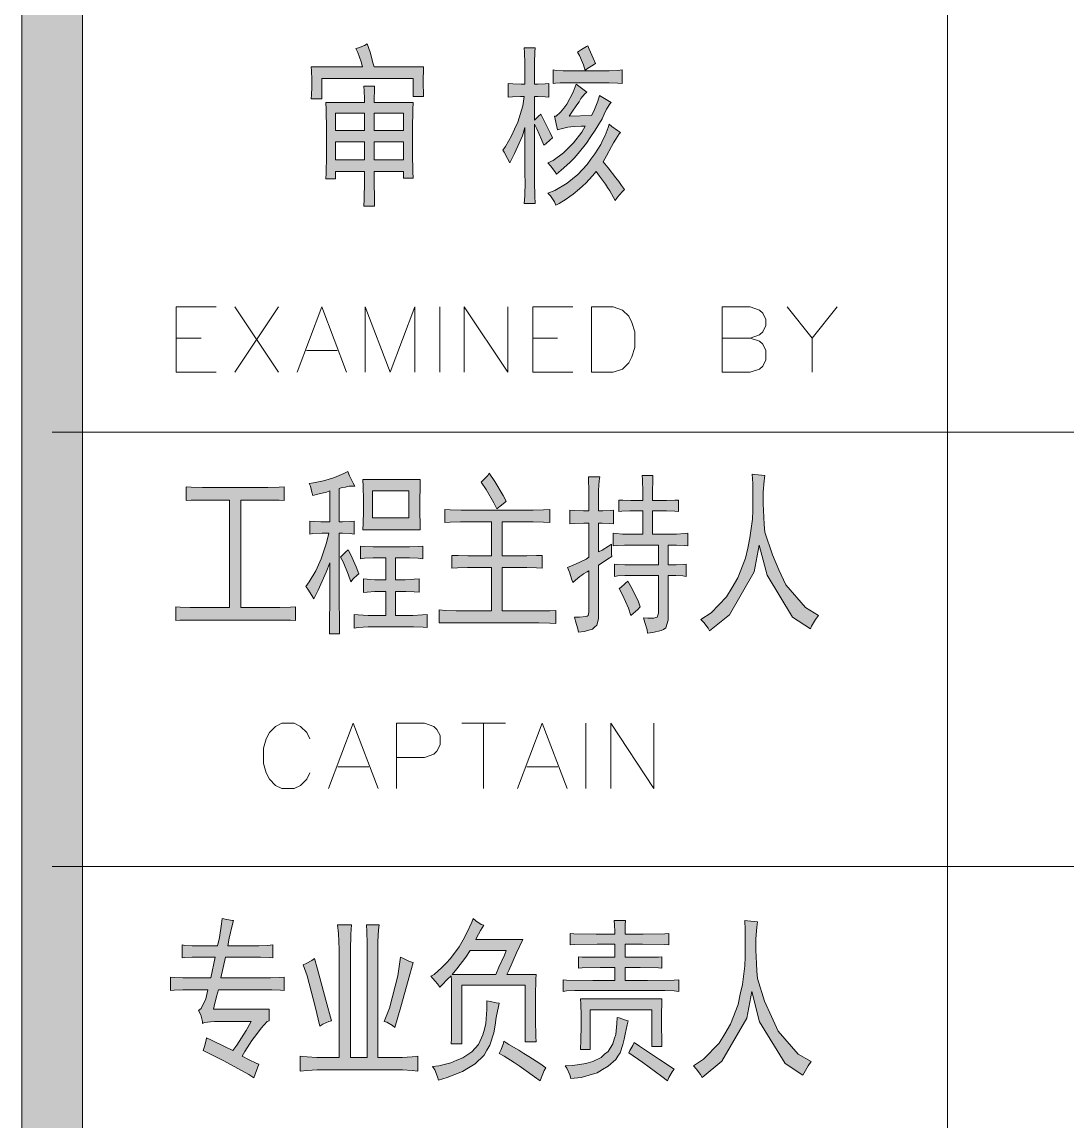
# Model space of a CAD drawing. Header units: millimetres. Extents: x 0 to 586, y 0 to 414.
# Drawn here: x 541.05 to 552.91, y 100.65 to 113.12 of the extents above; entities that cross this region are included whole.
import ezdxf

# ---------------------------------------------------------------- set-up
doc = ezdxf.new("R2010")
doc.units = ezdxf.units.MM

msp = doc.modelspace()

# ---------------------------------------------------------------- hatches: boundary and pattern name
h = msp.add_hatch(color=0)
h.dxf.hatch_style = 2
h.paths.add_polyline_path([(541.736139, 9.860139), (541.048222, 9.860139), (541.048222, 404.223361), (541.736139, 404.223361)])
h = msp.add_hatch(color=0)
h.dxf.hatch_style = 2
h.paths.add_polyline_path([(544.967583, 112.867722), (544.999333, 112.772472), (545.034611, 112.641944), (545.045194, 112.606667), (545.606111, 112.606667), (545.606111, 112.560806), (545.602583, 112.476139), (545.602583, 112.437333), (545.602583, 112.398528), (545.606111, 112.317389), (545.606111, 112.271528), (545.489694, 112.271528), (545.489694, 112.476139), (544.452528, 112.476139), (544.452528, 112.243306), (544.329056, 112.243306), (544.332583, 112.289167), (544.336111, 112.377361), (544.336111, 112.419694), (544.336111, 112.465556), (544.332583, 112.560806), (544.329056, 112.606667), (544.911139, 112.606667), (544.897028, 112.663111), (544.858222, 112.768944), (544.837056, 112.814806), (544.868806, 112.821861), (544.935833, 112.850083)])
h = msp.add_hatch(color=0)
h.dxf.hatch_style = 2
h.paths.add_polyline_path([(546.756167, 112.581972), (546.756167, 112.649), (546.752639, 112.768944), (546.749111, 112.821861), (546.872583, 112.821861), (546.869056, 112.776), (546.865528, 112.656056), (546.865528, 112.581972), (546.865528, 112.412639), (546.904333, 112.412639), (546.985472, 112.416167), (547.027806, 112.419694), (547.027806, 112.264472), (546.985472, 112.268), (546.904333, 112.271528), (546.865528, 112.271528), (546.865528, 112.003417), (546.907861, 112.04575), (546.936083, 112.070444), (546.974889, 111.996361), (547.041917, 111.858778), (547.070139, 111.802333), (547.041917, 111.777639), (546.992528, 111.735306), (546.971361, 111.717667), (546.943139, 111.784694), (546.890222, 111.904639), (546.865528, 111.957556), (546.865528, 111.382528), (546.865528, 111.301389), (546.869056, 111.139111), (546.872583, 111.057972), (546.749111, 111.057972), (546.756167, 111.142639), (546.759694, 111.304917), (546.756167, 111.382528), (546.756167, 111.91875), (546.727944, 111.8235), (546.63975, 111.622417), (546.583306, 111.516583), (546.558611, 111.565972), (546.519806, 111.640056), (546.505694, 111.661222), (546.537444, 111.703556), (546.604472, 111.8235), (546.63975, 111.901111), (546.675028, 111.978722), (546.731472, 112.165694), (546.749111, 112.271528), (546.706778, 112.271528), (546.615056, 112.268), (546.565667, 112.264472), (546.565667, 112.419694), (546.618583, 112.416167), (546.713833, 112.412639), (546.756167, 112.412639)])
h = msp.add_hatch(color=0)
h.dxf.hatch_style = 2
h.paths.add_polyline_path([(547.468778, 112.846556), (547.486417, 112.80775), (547.532278, 112.705444), (547.556972, 112.645472), (547.514639, 112.620778), (547.454667, 112.581972), (547.440556, 112.567861), (547.419389, 112.631361), (547.377056, 112.737194), (547.352361, 112.776), (547.398222, 112.804222), (547.454667, 112.8395)])
h = msp.add_hatch(color=0)
h.dxf.hatch_style = 2
h.paths.add_polyline_path([(547.1795, 112.42675), (547.154806, 112.42675), (547.101889, 112.423222), (547.077194, 112.419694), (547.077194, 112.574917), (547.112472, 112.567861), (547.190083, 112.560806), (547.232417, 112.560806), (547.666333, 112.560806), (547.712194, 112.560806), (547.810972, 112.567861), (547.860361, 112.574917), (547.860361, 112.419694), (547.810972, 112.423222), (547.712194, 112.42675), (547.666333, 112.42675)])
h = msp.add_hatch(color=0)
h.paths.add_polyline_path([(544.935833, 112.2045), (544.935833, 112.243306), (544.932306, 112.335028), (544.928778, 112.387944), (545.048722, 112.387944), (545.048722, 112.338556), (545.045194, 112.246833), (545.045194, 112.2045), (545.486167, 112.2045), (545.482639, 112.123361), (545.479111, 111.901111), (545.479111, 111.763528), (545.479111, 111.625944), (545.482639, 111.417806), (545.486167, 111.343722), (545.376806, 111.343722), (545.376806, 111.421333), (545.045194, 111.421333), (545.045194, 111.304917), (545.048722, 111.107361), (545.048722, 111.026222), (544.928778, 111.026222), (544.932306, 111.107361), (544.935833, 111.304917), (544.935833, 111.421333), (544.60775, 111.421333), (544.60775, 111.336667), (544.498389, 111.336667), (544.501917, 111.396639), (544.505444, 111.60125), (544.505444, 111.745889), (544.505444, 111.894056), (544.501917, 112.123361), (544.498389, 112.2045)])
h.paths.add_polyline_path([(545.376806, 111.551861), (545.376806, 111.756472), (545.045194, 111.756472), (545.045194, 111.551861)])
h.paths.add_polyline_path([(544.935833, 111.551861), (544.935833, 111.756472), (544.60775, 111.756472), (544.60775, 111.551861)])
h.paths.add_polyline_path([(545.376806, 111.887), (545.376806, 112.081028), (545.045194, 112.081028), (545.045194, 111.887)])
h.paths.add_polyline_path([(544.935833, 111.887), (544.935833, 112.081028), (544.60775, 112.081028), (544.60775, 111.887)])
h = msp.add_hatch(color=0)
h.dxf.hatch_style = 2
h.paths.add_polyline_path([(547.091306, 112.049278), (547.108944, 112.049278), (547.161861, 112.091611), (547.197139, 112.137472), (547.232417, 112.183333), (547.302972, 112.320917), (547.33825, 112.412639), (547.458194, 112.320917), (547.437028, 112.29975), (547.391167, 112.246833), (547.37, 112.211556), (547.345306, 112.176278), (547.288861, 112.095139), (547.257111, 112.049278), (547.511111, 112.056333), (547.539333, 112.105722), (547.585194, 112.218611), (547.602833, 112.282111), (547.736889, 112.2045), (547.722778, 112.190389), (547.680444, 112.126889), (547.65575, 112.070444), (547.631056, 112.017528), (547.553444, 111.890528), (547.504056, 111.816444), (547.454667, 111.742361), (547.359417, 111.622417), (547.313556, 111.573028), (547.267694, 111.523639), (547.168917, 111.435444), (547.116, 111.389583), (547.094833, 111.421333), (547.045444, 111.484833), (547.017222, 111.516583), (547.077194, 111.544806), (547.193611, 111.633), (547.250056, 111.689444), (547.3065, 111.745889), (547.40175, 111.865833), (547.440556, 111.932861), (547.394694, 111.932861), (547.313556, 111.929333), (547.278278, 111.925806), (547.243, 111.922278), (547.168917, 111.904639), (547.126583, 111.894056)])
h = msp.add_hatch(color=0)
h.dxf.hatch_style = 2
h.paths.add_polyline_path([(547.842722, 111.862306), (547.825083, 111.848194), (547.786278, 111.788222), (547.761583, 111.745889), (547.740417, 111.703556), (547.680444, 111.597722), (547.645167, 111.530694), (547.701611, 111.460139), (547.789806, 111.34725), (547.821556, 111.304917), (547.853306, 111.262583), (547.885056, 111.216722), (547.860361, 111.1885), (547.807444, 111.128528), (547.779222, 111.089722), (547.761583, 111.125), (547.71925, 111.199083), (547.694556, 111.237889), (547.669861, 111.276694), (547.602833, 111.368417), (547.564028, 111.421333), (547.521694, 111.371944), (547.447611, 111.287278), (547.412333, 111.255528), (547.377056, 111.223778), (547.302972, 111.163806), (547.264167, 111.135583), (547.225361, 111.107361), (547.144222, 111.057972), (547.105417, 111.036806), (547.091306, 111.075611), (547.045444, 111.142639), (547.017222, 111.174389), (547.094833, 111.206139), (547.235944, 111.287278), (547.295917, 111.336667), (547.355889, 111.386056), (547.461722, 111.498944), (547.504056, 111.558917), (547.549917, 111.618889), (547.616944, 111.72825), (547.641639, 111.777639), (547.666333, 111.827028), (547.701611, 111.91875), (547.712194, 111.957556), (547.743944, 111.929333), (547.807444, 111.883472)])
h = msp.add_hatch(color=0)
h.dxf.hatch_style = 2
h.paths.add_polyline_path([(544.307889, 107.879444), (544.357278, 107.8865), (544.470167, 107.911194), (544.533667, 107.928833), (544.593639, 107.946472), (544.699472, 107.992333), (544.745333, 108.017028), (544.7665, 107.967639), (544.805306, 107.882972), (544.826472, 107.847694), (544.805306, 107.851222), (544.762972, 107.851222), (544.741806, 107.844167), (544.720639, 107.837111), (544.67125, 107.830056), (544.646556, 107.823), (544.646556, 107.445528), (544.685361, 107.445528), (544.773556, 107.449056), (544.819417, 107.452583), (544.819417, 107.304417), (544.773556, 107.311472), (544.685361, 107.315), (544.646556, 107.315), (544.646556, 106.634139), (544.646556, 106.549472), (544.650083, 106.320167), (544.650083, 106.175528), (544.537194, 106.175528), (544.537194, 106.320167), (544.540722, 106.542417), (544.540722, 106.623556), (544.540722, 106.979861), (544.501917, 106.874028), (544.410194, 106.669417), (544.360806, 106.570639), (544.339639, 106.609444), (544.293778, 106.68), (544.269083, 106.71175), (544.307889, 106.764667), (544.381972, 106.888139), (544.413722, 106.958694), (544.445472, 107.025722), (544.505444, 107.205639), (544.530139, 107.315), (544.456056, 107.315), (544.350222, 107.311472), (544.314944, 107.304417), (544.314944, 107.452583), (544.364333, 107.449056), (544.438417, 107.445528), (544.459583, 107.445528), (544.540722, 107.445528), (544.540722, 107.794778), (544.505444, 107.780667), (544.406667, 107.7595), (544.350222, 107.745389), (544.339639, 107.780667), (544.322, 107.847694)])
h = msp.add_hatch(color=0)
h.paths.add_polyline_path([(545.567306, 107.925306), (545.567306, 107.840639), (545.563778, 107.685417), (545.563778, 107.614861), (545.563778, 107.551361), (545.567306, 107.417306), (545.567306, 107.353806), (544.918194, 107.353806), (544.921722, 107.424361), (544.92525, 107.565472), (544.92525, 107.6325), (544.92525, 107.696), (544.921722, 107.844167), (544.918194, 107.925306)])
h.paths.add_polyline_path([(545.440306, 107.491389), (545.440306, 107.794778), (545.027556, 107.794778), (545.027556, 107.491389)])
h = msp.add_hatch(color=0)
h.dxf.hatch_style = 2
h.paths.add_polyline_path([(546.438667, 107.593694), (546.403389, 107.660722), (546.315194, 107.812417), (546.25875, 107.893556), (546.286972, 107.921778), (546.336361, 107.971167), (546.350472, 107.995861), (546.413972, 107.900611), (546.509222, 107.741861), (546.5445, 107.678361), (546.526861, 107.66425), (546.473944, 107.621917)])
h = msp.add_hatch(color=0)
h.dxf.hatch_style = 2
h.paths.add_polyline_path([(547.482889, 107.763028), (547.482889, 107.815944), (547.479361, 107.914722), (547.479361, 107.957056), (547.606361, 107.957056), (547.599306, 107.911194), (547.59225, 107.805361), (547.59225, 107.745389), (547.59225, 107.569), (547.641639, 107.569), (547.726306, 107.572528), (547.761583, 107.576056), (547.761583, 107.420833), (547.71925, 107.424361), (547.634583, 107.431417), (547.59225, 107.431417), (547.59225, 107.103333), (547.631056, 107.1245), (547.705139, 107.166833), (547.740417, 107.191528), (547.740417, 107.145667), (547.740417, 107.078639), (547.743944, 107.050417), (547.694556, 107.022194), (547.620472, 106.972806), (547.59225, 106.951639), (547.59225, 106.401306), (547.59225, 106.344861), (547.571083, 106.270778), (547.546389, 106.249611), (547.521694, 106.228444), (547.429972, 106.200222), (547.362944, 106.193167), (547.355889, 106.231972), (547.331194, 106.316639), (547.317083, 106.3625), (547.377056, 106.3625), (547.447611, 106.369556), (547.461722, 106.373083), (547.472306, 106.380139), (547.482889, 106.418944), (547.482889, 106.454222), (547.482889, 106.888139), (547.461722, 106.877556), (547.422917, 106.852861), (547.40175, 106.83875), (547.380583, 106.824639), (547.331194, 106.782306), (547.299444, 106.757611), (547.288861, 106.785833), (547.260639, 106.874028), (547.239472, 106.926944), (547.331194, 106.96575), (547.451139, 107.022194), (547.482889, 107.043361), (547.482889, 107.431417), (547.426444, 107.431417), (547.317083, 107.424361), (547.267694, 107.420833), (547.267694, 107.576056), (547.313556, 107.572528), (547.419389, 107.569), (547.482889, 107.569)])
h = msp.add_hatch(color=0)
h.dxf.hatch_style = 2
h.paths.add_polyline_path([(548.093194, 107.304417), (548.093194, 107.569), (548.005, 107.569), (547.948556, 107.569), (547.856833, 107.565472), (547.821556, 107.561944), (547.821556, 107.692472), (547.867417, 107.688944), (547.959139, 107.685417), (548.005, 107.685417), (548.093194, 107.685417), (548.093194, 107.780667), (548.089667, 107.925306), (548.086139, 107.971167), (548.209611, 107.971167), (548.206083, 107.925306), (548.202556, 107.780667), (548.202556, 107.685417), (548.318972, 107.685417), (548.364833, 107.685417), (548.456556, 107.688944), (548.498889, 107.692472), (548.498889, 107.561944), (548.456556, 107.565472), (548.364833, 107.569), (548.318972, 107.569), (548.202556, 107.569), (548.202556, 107.304417), (548.41775, 107.304417), (548.477722, 107.304417), (548.569444, 107.311472), (548.604722, 107.315), (548.604722, 107.173889), (548.562389, 107.177417), (548.477722, 107.180944), (548.428333, 107.180944), (548.382472, 107.180944), (548.382472, 106.958694), (548.424806, 106.958694), (548.474194, 106.958694), (548.555333, 106.962222), (548.587083, 106.96575), (548.587083, 106.824639), (548.548278, 106.831694), (548.467139, 106.835222), (548.424806, 106.835222), (548.382472, 106.835222), (548.382472, 106.39425), (548.382472, 106.327222), (548.35425, 106.242556), (548.329556, 106.224917), (548.301333, 106.210806), (548.209611, 106.189639), (548.146111, 106.182583), (548.142583, 106.217861), (548.117889, 106.302528), (548.10025, 106.355444), (548.149639, 106.351917), (548.220194, 106.351917), (548.237833, 106.358972), (548.255472, 106.3625), (548.273111, 106.408361), (548.273111, 106.447167), (548.273111, 106.835222), (547.930917, 106.835222), (547.888583, 106.835222), (547.810972, 106.831694), (547.772167, 106.824639), (547.772167, 106.96575), (547.807444, 106.962222), (547.888583, 106.958694), (547.930917, 106.958694), (548.273111, 106.958694), (548.273111, 107.180944), (547.913278, 107.180944), (547.885056, 107.180944), (547.807444, 107.177417), (547.758056, 107.173889), (547.758056, 107.315), (547.793333, 107.311472), (547.863889, 107.304417), (547.895639, 107.304417)])
h = msp.add_hatch(color=0)
h.dxf.hatch_style = 2
h.paths.add_polyline_path([(548.752889, 106.337806), (548.869306, 106.411889), (549.045694, 106.595333), (549.109194, 106.701167), (549.172694, 106.810528), (549.260889, 107.032778), (549.285583, 107.145667), (549.310278, 107.262083), (549.3385, 107.47375), (549.342028, 107.572528), (549.342028, 107.671306), (549.342028, 107.879444), (549.334972, 107.985278), (549.366722, 107.98175), (549.440806, 107.974694), (549.479611, 107.971167), (549.472556, 107.911194), (549.461972, 107.780667), (549.461972, 107.717167), (549.461972, 107.650139), (549.469028, 107.498444), (549.472556, 107.413778), (549.479611, 107.329111), (549.564278, 107.071583), (549.638361, 106.898722), (549.715972, 106.729389), (549.94175, 106.471861), (550.089917, 106.383667), (550.054639, 106.337806), (550.008778, 106.260194), (549.998194, 106.231972), (549.793583, 106.3625), (549.504306, 106.83875), (549.416111, 107.180944), (549.359667, 106.877556), (549.077444, 106.390722), (548.851667, 106.207278), (548.837556, 106.239028), (548.788167, 106.302528)])
h = msp.add_hatch(color=0)
h.dxf.hatch_style = 2
h.paths.add_polyline_path([(543.768139, 107.833583), (543.838694, 107.833583), (543.965694, 107.837111), (544.025667, 107.840639), (544.025667, 107.685417), (543.965694, 107.688944), (543.838694, 107.692472), (543.768139, 107.692472), (543.531778, 107.692472), (543.531778, 106.471861), (543.90925, 106.471861), (543.976278, 106.471861), (544.096222, 106.475389), (544.152667, 106.478917), (544.152667, 106.323694), (544.096222, 106.327222), (543.979806, 106.33075), (543.916306, 106.33075), (543.016722, 106.33075), (542.949694, 106.33075), (542.840333, 106.327222), (542.794472, 106.323694), (542.794472, 106.478917), (542.843861, 106.475389), (542.95675, 106.471861), (543.02025, 106.471861), (543.404778, 106.471861), (543.404778, 107.692472), (543.171944, 107.692472), (543.097861, 107.692472), (542.967333, 107.688944), (542.910889, 107.685417), (542.910889, 107.840639), (542.967333, 107.837111), (543.097861, 107.833583), (543.171944, 107.833583)])
h = msp.add_hatch(color=0)
h.dxf.hatch_style = 2
h.paths.add_polyline_path([(546.805556, 107.576056), (546.851417, 107.576056), (546.967833, 107.579583), (547.038389, 107.583111), (547.038389, 107.438472), (546.967833, 107.442), (546.851417, 107.445528), (546.805556, 107.445528), (546.498639, 107.445528), (546.498639, 107.057472), (546.727944, 107.057472), (546.777333, 107.057472), (546.886694, 107.061), (546.950194, 107.064528), (546.950194, 106.919889), (546.886694, 106.923417), (546.777333, 106.926944), (546.727944, 106.926944), (546.498639, 106.926944), (546.498639, 106.433056), (546.862, 106.433056), (546.914917, 106.433056), (547.038389, 106.436583), (547.105417, 106.440111), (547.105417, 106.291944), (547.038389, 106.295472), (546.914917, 106.299), (546.862, 106.299), (545.7825, 106.299), (545.7825, 106.447167), (545.853056, 106.440111), (545.976528, 106.433056), (546.032972, 106.433056), (546.375167, 106.433056), (546.375167, 106.926944), (546.149389, 106.926944), (546.103528, 106.926944), (545.990639, 106.923417), (545.927139, 106.919889), (545.927139, 107.064528), (545.997694, 107.061), (546.107056, 107.057472), (546.149389, 107.057472), (546.375167, 107.057472), (546.375167, 107.445528), (546.085889, 107.445528), (546.025917, 107.445528), (545.905972, 107.442), (545.846, 107.438472), (545.846, 107.583111), (545.9095, 107.579583), (546.032972, 107.576056), (546.089417, 107.576056)])
h = msp.add_hatch(color=0)
h.dxf.hatch_style = 2
h.paths.add_polyline_path([(544.748861, 107.128028), (544.780611, 107.071583), (544.840583, 106.934), (544.872333, 106.856389), (544.854694, 106.842278), (544.808833, 106.796417), (544.780611, 106.764667), (544.748861, 106.849333), (544.692417, 106.990444), (544.664194, 107.043361), (544.681833, 107.061), (544.724167, 107.103333)])
h = msp.add_hatch(color=0)
h.dxf.hatch_style = 2
h.paths.add_polyline_path([(545.4015, 107.159778), (545.447361, 107.159778), (545.546139, 107.163306), (545.599056, 107.166833), (545.599056, 107.025722), (545.546139, 107.032778), (545.447361, 107.036306), (545.4015, 107.036306), (545.288611, 107.036306), (545.288611, 106.785833), (545.355639, 106.785833), (545.397972, 106.785833), (545.500278, 106.792889), (545.556722, 106.796417), (545.556722, 106.64825), (545.500278, 106.651778), (545.405028, 106.655306), (545.36975, 106.655306), (545.288611, 106.655306), (545.288611, 106.383667), (545.429722, 106.383667), (545.482639, 106.383667), (545.592, 106.390722), (545.648444, 106.39425), (545.648444, 106.246083), (545.602583, 106.249611), (545.493222, 106.253139), (545.429722, 106.253139), (545.041667, 106.253139), (544.978167, 106.253139), (544.865278, 106.246083), (544.819417, 106.239028), (544.819417, 106.39425), (544.865278, 106.390722), (544.978167, 106.383667), (545.041667, 106.383667), (545.17925, 106.383667), (545.17925, 106.655306), (545.098111, 106.655306), (545.05225, 106.655306), (544.964056, 106.64825), (544.92525, 106.641194), (544.92525, 106.796417), (544.964056, 106.792889), (545.05225, 106.785833), (545.098111, 106.785833), (545.17925, 106.785833), (545.17925, 107.036306), (545.087528, 107.036306), (545.034611, 107.036306), (544.935833, 107.032778), (544.889972, 107.025722), (544.889972, 107.166833), (544.935833, 107.163306), (545.034611, 107.159778), (545.087528, 107.159778)])
h = msp.add_hatch(color=0)
h.dxf.hatch_style = 2
h.paths.add_polyline_path([(547.923861, 106.771722), (547.97325, 106.683528), (548.043806, 106.535361), (548.064972, 106.478917), (548.03675, 106.450694), (547.983833, 106.404833), (547.959139, 106.383667), (547.930917, 106.464806), (547.863889, 106.6165), (547.825083, 106.687056), (547.84625, 106.701167), (547.895639, 106.7435)])
h = msp.add_hatch(color=0)
h.dxf.hatch_style = 2
h.paths.add_polyline_path([(543.679944, 101.134333), (543.6235, 101.173139), (543.33775, 101.328361), (543.104917, 101.444778), (543.119028, 101.490639), (543.140194, 101.564722), (543.143722, 101.589417), (543.200167, 101.564722), (543.348333, 101.490639), (543.440056, 101.444778), (543.485917, 101.508278), (543.59175, 101.674083), (543.648194, 101.776389), (543.231917, 101.776389), (543.186056, 101.772861), (543.119028, 101.762278), (543.097861, 101.751694), (543.097861, 101.776389), (543.076694, 101.850472), (543.052, 101.899861), (543.080222, 101.921028), (543.133139, 102.033917), (543.157833, 102.132694), (542.932056, 102.132694), (542.875611, 102.132694), (542.776833, 102.129167), (542.7345, 102.125639), (542.7345, 102.277333), (542.776833, 102.273806), (542.875611, 102.270278), (542.932056, 102.270278), (543.193111, 102.270278), (543.2425, 102.503111), (543.023778, 102.503111), (542.977917, 102.503111), (542.896778, 102.499583), (542.865028, 102.496056), (542.865028, 102.644222), (542.896778, 102.637167), (542.977917, 102.633639), (543.023778, 102.633639), (543.267194, 102.633639), (543.288361, 102.728889), (543.313056, 102.884111), (543.320111, 102.944083), (543.373028, 102.9335), (543.436528, 102.922917), (543.447111, 102.922917), (543.433, 102.862944), (543.40125, 102.721833), (543.383611, 102.633639), (543.697583, 102.633639), (543.736389, 102.633639), (543.835167, 102.637167), (543.895139, 102.644222), (543.895139, 102.496056), (543.852806, 102.499583), (543.754028, 102.503111), (543.697583, 102.503111), (543.358917, 102.503111), (543.306, 102.270278), (543.824583, 102.270278), (543.866917, 102.270278), (543.969222, 102.273806), (544.025667, 102.277333), (544.025667, 102.125639), (543.983333, 102.129167), (543.884556, 102.132694), (543.828111, 102.132694), (543.277778, 102.132694), (543.256611, 102.058611), (543.228389, 101.94925), (543.221333, 101.913972), (543.852806, 101.913972), (543.852806, 101.783444), (543.831639, 101.776389), (543.761083, 101.698778), (543.711694, 101.628222), (543.658778, 101.561194), (543.577639, 101.434194), (543.545889, 101.381278), (543.619972, 101.342472), (543.715222, 101.296611), (543.736389, 101.289556)])
h = msp.add_hatch(color=0)
h.paths.add_polyline_path([(546.2905, 102.866472), (546.251694, 102.8065), (546.205833, 102.725361), (546.198778, 102.704194), (546.731472, 102.704194), (546.660917, 102.5525), (546.572722, 102.354944), (546.551556, 102.309083), (546.883167, 102.309083), (546.879639, 102.256167), (546.876111, 102.065667), (546.876111, 101.931611), (546.876111, 101.794028), (546.879639, 101.603528), (546.883167, 101.543556), (546.759694, 101.543556), (546.759694, 102.185611), (546.040028, 102.185611), (546.040028, 101.522389), (545.920083, 101.522389), (545.923611, 101.582361), (545.923611, 101.779917), (545.923611, 101.913972), (545.923611, 102.051556), (545.923611, 102.242056), (545.920083, 102.294972), (545.87775, 102.256167), (545.81425, 102.189139), (545.789556, 102.164444), (545.764861, 102.20325), (545.711944, 102.263222), (545.68725, 102.287917), (545.726056, 102.309083), (545.81425, 102.386694), (545.863639, 102.436083), (545.913028, 102.489), (546.008278, 102.623056), (546.054139, 102.700667), (546.096472, 102.781806), (546.152917, 102.90175), (546.167028, 102.944083), (546.198778, 102.915861), (546.25875, 102.877056)])
h.paths.add_polyline_path([(546.135278, 102.580722), (546.085889, 102.506639), (545.983583, 102.372583), (545.930667, 102.309083), (546.424556, 102.309083), (546.459833, 102.390222), (546.523333, 102.527806), (546.5445, 102.580722)])
h = msp.add_hatch(color=0)
h.dxf.hatch_style = 2
h.paths.add_polyline_path([(547.899167, 102.922917), (547.895639, 102.873528), (547.892111, 102.795917), (547.892111, 102.767694), (548.096722, 102.767694), (548.343667, 102.771222), (548.389528, 102.77475), (548.389528, 102.644222), (548.340139, 102.64775), (548.089667, 102.651278), (547.892111, 102.651278), (547.892111, 102.503111), (548.064972, 102.503111), (548.273111, 102.506639), (548.308389, 102.510167), (548.308389, 102.379639), (548.273111, 102.383167), (548.064972, 102.386694), (547.892111, 102.386694), (547.892111, 102.242056), (548.146111, 102.242056), (548.4495, 102.245583), (548.502417, 102.249111), (548.502417, 102.115056), (548.4495, 102.122111), (548.343667, 102.125639), (548.29075, 102.125639), (547.380583, 102.125639), (547.324139, 102.125639), (547.228889, 102.122111), (547.190083, 102.115056), (547.190083, 102.249111), (547.228889, 102.245583), (547.525222, 102.242056), (547.775694, 102.242056), (547.775694, 102.386694), (547.609889, 102.386694), (547.405278, 102.383167), (547.362944, 102.379639), (547.362944, 102.510167), (547.405278, 102.506639), (547.609889, 102.503111), (547.775694, 102.503111), (547.775694, 102.651278), (547.574611, 102.651278), (547.324139, 102.64775), (547.271222, 102.644222), (547.271222, 102.77475), (547.310028, 102.771222), (547.564028, 102.767694), (547.775694, 102.767694), (547.775694, 102.795917), (547.772167, 102.873528), (547.768639, 102.922917)])
h = msp.add_hatch(color=0)
h.dxf.hatch_style = 2
h.paths.add_polyline_path([(548.668222, 101.271917), (548.781111, 101.346), (548.961028, 101.529444), (549.024528, 101.635278), (549.088028, 101.744639), (549.176222, 101.966889), (549.200917, 102.083306), (549.225611, 102.196194), (549.253833, 102.407861), (549.257361, 102.506639), (549.257361, 102.605417), (549.257361, 102.813556), (549.250306, 102.922917), (549.282056, 102.915861), (549.356139, 102.908806), (549.394944, 102.905278), (549.387889, 102.845306), (549.377306, 102.714778), (549.377306, 102.651278), (549.377306, 102.58425), (549.384361, 102.432556), (549.387889, 102.347889), (549.394944, 102.263222), (549.476083, 102.005694), (549.553694, 101.832833), (549.631306, 101.6635), (549.857083, 101.405972), (550.00525, 101.321306), (549.969972, 101.271917), (549.924111, 101.194306), (549.91, 101.166083), (549.708917, 101.296611), (549.419639, 101.772861), (549.331444, 102.115056), (549.275, 101.811667), (548.992778, 101.324833), (548.767, 101.141389), (548.749361, 101.173139), (548.699972, 101.236639)])
h = msp.add_hatch(color=0)
h.dxf.hatch_style = 2
h.paths.add_polyline_path([(544.787667, 102.873528), (544.780611, 102.767694), (544.777083, 102.580722), (544.777083, 102.503111), (544.777083, 101.367167), (544.967583, 101.367167), (544.967583, 102.594833), (544.967583, 102.658333), (544.960528, 102.795917), (544.957, 102.873528), (545.101639, 102.873528), (545.094583, 102.813556), (545.087528, 102.683028), (545.087528, 102.612472), (545.087528, 101.367167), (545.316833, 101.367167), (545.362694, 101.367167), (545.475583, 101.374222), (545.542611, 101.381278), (545.542611, 101.211944), (545.475583, 101.219), (545.366222, 101.226056), (545.320361, 101.226056), (544.438417, 101.226056), (544.399611, 101.226056), (544.283194, 101.219), (544.205583, 101.211944), (544.205583, 101.381278), (544.283194, 101.374222), (544.396083, 101.367167), (544.434889, 101.367167), (544.646556, 101.367167), (544.646556, 102.510167), (544.646556, 102.591306), (544.6395, 102.77475), (544.628917, 102.873528)])
h = msp.add_hatch(color=0)
h.dxf.hatch_style = 2
h.paths.add_polyline_path([(544.367861, 102.489), (544.403139, 102.369056), (544.498389, 102.016278), (544.561889, 101.783444), (544.530139, 101.776389), (544.463111, 101.744639), (544.427833, 101.723472), (544.374917, 101.945722), (544.283194, 102.294972), (544.240861, 102.418444), (544.272611, 102.432556), (544.336111, 102.467833)])
h = msp.add_hatch(color=0)
h.dxf.hatch_style = 2
h.paths.add_polyline_path([(545.489694, 102.443139), (545.450889, 102.309083), (545.348583, 101.942194), (545.281556, 101.705833), (545.253333, 101.730528), (545.189833, 101.765806), (545.158083, 101.776389), (545.218056, 101.928083), (545.313306, 102.291444), (545.345056, 102.503111), (545.376806, 102.489), (545.447361, 102.45725)])
h = msp.add_hatch(color=0)
h.dxf.hatch_style = 2
h.paths.add_polyline_path([(548.308389, 102.030389), (548.308389, 101.984528), (548.304861, 101.864583), (548.304861, 101.7905), (548.304861, 101.716417), (548.308389, 101.56825), (548.308389, 101.490639), (548.1955, 101.490639), (548.1955, 101.906917), (547.497, 101.906917), (547.497, 101.458889), (547.387639, 101.458889), (547.391167, 101.564722), (547.394694, 101.727), (547.394694, 101.783444), (547.394694, 101.846944), (547.391167, 101.970417), (547.387639, 102.030389)])
h = msp.add_hatch(color=0)
h.dxf.hatch_style = 2
h.paths.add_polyline_path([(546.463361, 101.984528), (546.456306, 101.945722), (546.431611, 101.82225), (546.4175, 101.734056), (546.403389, 101.645861), (546.357528, 101.50475), (546.325778, 101.448306), (546.294028, 101.391861), (546.191722, 101.293083), (546.117639, 101.25075), (546.047083, 101.208417), (545.874222, 101.137861), (545.775444, 101.109639), (545.764861, 101.148444), (545.733111, 101.226056), (545.708417, 101.264861), (545.778972, 101.271917), (545.916556, 101.307194), (545.983583, 101.335417), (546.050611, 101.363639), (546.152917, 101.430667), (546.191722, 101.473), (546.230528, 101.515333), (546.279917, 101.624694), (546.297556, 101.688194), (546.311667, 101.751694), (546.325778, 101.910444), (546.325778, 102.009222), (546.364583, 102.002167), (546.431611, 101.988056)])
h = msp.add_hatch(color=0)
h.dxf.hatch_style = 2
h.paths.add_polyline_path([(547.214778, 101.271917), (547.295917, 101.275444), (547.426444, 101.293083), (547.475833, 101.307194), (547.52875, 101.321306), (547.620472, 101.367167), (547.659278, 101.402444), (547.701611, 101.434194), (547.754528, 101.522389), (547.768639, 101.575306), (547.786278, 101.628222), (547.800389, 101.751694), (547.803917, 101.82225), (547.825083, 101.815194), (547.885056, 101.794028), (547.927389, 101.783444), (547.916806, 101.737583), (547.892111, 101.63175), (547.881528, 101.575306), (547.867417, 101.515333), (547.835667, 101.420083), (547.810972, 101.381278), (547.786278, 101.342472), (547.701611, 101.268389), (547.638111, 101.229583), (547.574611, 101.194306), (547.394694, 101.141389), (547.278278, 101.127278), (547.264167, 101.169611), (547.232417, 101.243694)])
h = msp.add_hatch(color=0)
h.dxf.hatch_style = 2
h.paths.add_polyline_path([(546.516278, 101.550611), (546.572722, 101.515333), (546.685611, 101.448306), (546.742056, 101.413028), (546.802028, 101.37775), (546.9255, 101.296611), (546.992528, 101.25075), (546.974889, 101.219), (546.943139, 101.144917), (546.929028, 101.102583), (546.865528, 101.148444), (546.745583, 101.233111), (546.689139, 101.271917), (546.632694, 101.310722), (546.519806, 101.381278), (546.463361, 101.413028), (546.488056, 101.458889), (546.51275, 101.529444)])
h = msp.add_hatch(color=0)
h.dxf.hatch_style = 2
h.paths.add_polyline_path([(547.997944, 101.5365), (548.057917, 101.494167), (548.283694, 101.342472), (548.4495, 101.233111), (548.428333, 101.204889), (548.389528, 101.137861), (548.375417, 101.102583), (548.311917, 101.151972), (548.093194, 101.310722), (547.934444, 101.420083), (547.948556, 101.444778), (547.980306, 101.501222)])

# ---------------------------------------------------------------- linework, layer by layer
at = {"color": 0, "lineweight": 0}
for points in [[(541.736139, 9.860139), (541.048222, 9.860139), (541.048222, 404.223361), (541.736139, 404.223361)], [(544.967583, 112.867722), (544.999333, 112.772472), (545.034611, 112.641944), (545.045194, 112.606667), (545.606111, 112.606667), (545.606111, 112.560806), (545.602583, 112.476139), (545.602583, 112.437333), (545.602583, 112.398528), (545.606111, 112.317389), (545.606111, 112.271528), (545.489694, 112.271528), (545.489694, 112.476139), (544.452528, 112.476139), (544.452528, 112.243306), (544.329056, 112.243306), (544.332583, 112.289167), (544.336111, 112.377361), (544.336111, 112.419694), (544.336111, 112.465556), (544.332583, 112.560806), (544.329056, 112.606667), (544.911139, 112.606667), (544.897028, 112.663111), (544.858222, 112.768944), (544.837056, 112.814806), (544.868806, 112.821861), (544.935833, 112.850083)], [(546.756167, 112.581972), (546.756167, 112.649), (546.752639, 112.768944), (546.749111, 112.821861), (546.872583, 112.821861), (546.869056, 112.776), (546.865528, 112.656056), (546.865528, 112.581972), (546.865528, 112.412639), (546.904333, 112.412639), (546.985472, 112.416167), (547.027806, 112.419694), (547.027806, 112.264472), (546.985472, 112.268), (546.904333, 112.271528), (546.865528, 112.271528), (546.865528, 112.003417), (546.907861, 112.04575), (546.936083, 112.070444), (546.974889, 111.996361), (547.041917, 111.858778), (547.070139, 111.802333), (547.041917, 111.777639), (546.992528, 111.735306), (546.971361, 111.717667), (546.943139, 111.784694), (546.890222, 111.904639), (546.865528, 111.957556), (546.865528, 111.382528), (546.865528, 111.301389), (546.869056, 111.139111), (546.872583, 111.057972), (546.749111, 111.057972), (546.756167, 111.142639), (546.759694, 111.304917), (546.756167, 111.382528), (546.756167, 111.91875), (546.727944, 111.8235), (546.63975, 111.622417), (546.583306, 111.516583), (546.558611, 111.565972), (546.519806, 111.640056), (546.505694, 111.661222), (546.537444, 111.703556), (546.604472, 111.8235), (546.63975, 111.901111), (546.675028, 111.978722), (546.731472, 112.165694), (546.749111, 112.271528), (546.706778, 112.271528), (546.615056, 112.268), (546.565667, 112.264472), (546.565667, 112.419694), (546.618583, 112.416167), (546.713833, 112.412639), (546.756167, 112.412639)], [(547.468778, 112.846556), (547.486417, 112.80775), (547.532278, 112.705444), (547.556972, 112.645472), (547.514639, 112.620778), (547.454667, 112.581972), (547.440556, 112.567861), (547.419389, 112.631361), (547.377056, 112.737194), (547.352361, 112.776), (547.398222, 112.804222), (547.454667, 112.8395)], [(547.1795, 112.42675), (547.154806, 112.42675), (547.101889, 112.423222), (547.077194, 112.419694), (547.077194, 112.574917), (547.112472, 112.567861), (547.190083, 112.560806), (547.232417, 112.560806), (547.666333, 112.560806), (547.712194, 112.560806), (547.810972, 112.567861), (547.860361, 112.574917), (547.860361, 112.419694), (547.810972, 112.423222), (547.712194, 112.42675), (547.666333, 112.42675)], [(544.935833, 112.2045), (544.935833, 112.243306), (544.932306, 112.335028), (544.928778, 112.387944), (545.048722, 112.387944), (545.048722, 112.338556), (545.045194, 112.246833), (545.045194, 112.2045), (545.486167, 112.2045), (545.482639, 112.123361), (545.479111, 111.901111), (545.479111, 111.763528), (545.479111, 111.625944), (545.482639, 111.417806), (545.486167, 111.343722), (545.376806, 111.343722), (545.376806, 111.421333), (545.045194, 111.421333), (545.045194, 111.304917), (545.048722, 111.107361), (545.048722, 111.026222), (544.928778, 111.026222), (544.932306, 111.107361), (544.935833, 111.304917), (544.935833, 111.421333), (544.60775, 111.421333), (544.60775, 111.336667), (544.498389, 111.336667), (544.501917, 111.396639), (544.505444, 111.60125), (544.505444, 111.745889), (544.505444, 111.894056), (544.501917, 112.123361), (544.498389, 112.2045)], [(547.091306, 112.049278), (547.108944, 112.049278), (547.161861, 112.091611), (547.197139, 112.137472), (547.232417, 112.183333), (547.302972, 112.320917), (547.33825, 112.412639), (547.458194, 112.320917), (547.437028, 112.29975), (547.391167, 112.246833), (547.37, 112.211556), (547.345306, 112.176278), (547.288861, 112.095139), (547.257111, 112.049278), (547.511111, 112.056333), (547.539333, 112.105722), (547.585194, 112.218611), (547.602833, 112.282111), (547.736889, 112.2045), (547.722778, 112.190389), (547.680444, 112.126889), (547.65575, 112.070444), (547.631056, 112.017528), (547.553444, 111.890528), (547.504056, 111.816444), (547.454667, 111.742361), (547.359417, 111.622417), (547.313556, 111.573028), (547.267694, 111.523639), (547.168917, 111.435444), (547.116, 111.389583), (547.094833, 111.421333), (547.045444, 111.484833), (547.017222, 111.516583), (547.077194, 111.544806), (547.193611, 111.633), (547.250056, 111.689444), (547.3065, 111.745889), (547.40175, 111.865833), (547.440556, 111.932861), (547.394694, 111.932861), (547.313556, 111.929333), (547.278278, 111.925806), (547.243, 111.922278), (547.168917, 111.904639), (547.126583, 111.894056)], [(544.935833, 111.887), (544.935833, 112.081028), (544.60775, 112.081028), (544.60775, 111.887)], [(545.376806, 111.887), (545.376806, 112.081028), (545.045194, 112.081028), (545.045194, 111.887)], [(547.842722, 111.862306), (547.825083, 111.848194), (547.786278, 111.788222), (547.761583, 111.745889), (547.740417, 111.703556), (547.680444, 111.597722), (547.645167, 111.530694), (547.701611, 111.460139), (547.789806, 111.34725), (547.821556, 111.304917), (547.853306, 111.262583), (547.885056, 111.216722), (547.860361, 111.1885), (547.807444, 111.128528), (547.779222, 111.089722), (547.761583, 111.125), (547.71925, 111.199083), (547.694556, 111.237889), (547.669861, 111.276694), (547.602833, 111.368417), (547.564028, 111.421333), (547.521694, 111.371944), (547.447611, 111.287278), (547.412333, 111.255528), (547.377056, 111.223778), (547.302972, 111.163806), (547.264167, 111.135583), (547.225361, 111.107361), (547.144222, 111.057972), (547.105417, 111.036806), (547.091306, 111.075611), (547.045444, 111.142639), (547.017222, 111.174389), (547.094833, 111.206139), (547.235944, 111.287278), (547.295917, 111.336667), (547.355889, 111.386056), (547.461722, 111.498944), (547.504056, 111.558917), (547.549917, 111.618889), (547.616944, 111.72825), (547.641639, 111.777639), (547.666333, 111.827028), (547.701611, 111.91875), (547.712194, 111.957556), (547.743944, 111.929333), (547.807444, 111.883472)], [(544.935833, 111.551861), (544.935833, 111.756472), (544.60775, 111.756472), (544.60775, 111.551861)], [(545.376806, 111.551861), (545.376806, 111.756472), (545.045194, 111.756472), (545.045194, 111.551861)], [(547.511111, 109.142389), (547.511111, 109.883222), (547.758056, 109.883222), (547.863889, 109.847944), (547.934444, 109.777389), (547.969722, 109.706833), (548.005, 109.601), (548.005, 109.424611), (547.969722, 109.318778), (547.934444, 109.248222), (547.863889, 109.177667), (547.758056, 109.142389)], [(544.307889, 107.879444), (544.357278, 107.8865), (544.470167, 107.911194), (544.533667, 107.928833), (544.593639, 107.946472), (544.699472, 107.992333), (544.745333, 108.017028), (544.7665, 107.967639), (544.805306, 107.882972), (544.826472, 107.847694), (544.805306, 107.851222), (544.762972, 107.851222), (544.741806, 107.844167), (544.720639, 107.837111), (544.67125, 107.830056), (544.646556, 107.823), (544.646556, 107.445528), (544.685361, 107.445528), (544.773556, 107.449056), (544.819417, 107.452583), (544.819417, 107.304417), (544.773556, 107.311472), (544.685361, 107.315), (544.646556, 107.315), (544.646556, 106.634139), (544.646556, 106.549472), (544.650083, 106.320167), (544.650083, 106.175528), (544.537194, 106.175528), (544.537194, 106.320167), (544.540722, 106.542417), (544.540722, 106.623556), (544.540722, 106.979861), (544.501917, 106.874028), (544.410194, 106.669417), (544.360806, 106.570639), (544.339639, 106.609444), (544.293778, 106.68), (544.269083, 106.71175), (544.307889, 106.764667), (544.381972, 106.888139), (544.413722, 106.958694), (544.445472, 107.025722), (544.505444, 107.205639), (544.530139, 107.315), (544.456056, 107.315), (544.350222, 107.311472), (544.314944, 107.304417), (544.314944, 107.452583), (544.364333, 107.449056), (544.438417, 107.445528), (544.459583, 107.445528), (544.540722, 107.445528), (544.540722, 107.794778), (544.505444, 107.780667), (544.406667, 107.7595), (544.350222, 107.745389), (544.339639, 107.780667), (544.322, 107.847694)], [(545.567306, 107.925306), (545.567306, 107.840639), (545.563778, 107.685417), (545.563778, 107.614861), (545.563778, 107.551361), (545.567306, 107.417306), (545.567306, 107.353806), (544.918194, 107.353806), (544.921722, 107.424361), (544.92525, 107.565472), (544.92525, 107.6325), (544.92525, 107.696), (544.921722, 107.844167), (544.918194, 107.925306)], [(546.438667, 107.593694), (546.403389, 107.660722), (546.315194, 107.812417), (546.25875, 107.893556), (546.286972, 107.921778), (546.336361, 107.971167), (546.350472, 107.995861), (546.413972, 107.900611), (546.509222, 107.741861), (546.5445, 107.678361), (546.526861, 107.66425), (546.473944, 107.621917)], [(547.482889, 107.763028), (547.482889, 107.815944), (547.479361, 107.914722), (547.479361, 107.957056), (547.606361, 107.957056), (547.599306, 107.911194), (547.59225, 107.805361), (547.59225, 107.745389), (547.59225, 107.569), (547.641639, 107.569), (547.726306, 107.572528), (547.761583, 107.576056), (547.761583, 107.420833), (547.71925, 107.424361), (547.634583, 107.431417), (547.59225, 107.431417), (547.59225, 107.103333), (547.631056, 107.1245), (547.705139, 107.166833), (547.740417, 107.191528), (547.740417, 107.145667), (547.740417, 107.078639), (547.743944, 107.050417), (547.694556, 107.022194), (547.620472, 106.972806), (547.59225, 106.951639), (547.59225, 106.401306), (547.59225, 106.344861), (547.571083, 106.270778), (547.546389, 106.249611), (547.521694, 106.228444), (547.429972, 106.200222), (547.362944, 106.193167), (547.355889, 106.231972), (547.331194, 106.316639), (547.317083, 106.3625), (547.377056, 106.3625), (547.447611, 106.369556), (547.461722, 106.373083), (547.472306, 106.380139), (547.482889, 106.418944), (547.482889, 106.454222), (547.482889, 106.888139), (547.461722, 106.877556), (547.422917, 106.852861), (547.40175, 106.83875), (547.380583, 106.824639), (547.331194, 106.782306), (547.299444, 106.757611), (547.288861, 106.785833), (547.260639, 106.874028), (547.239472, 106.926944), (547.331194, 106.96575), (547.451139, 107.022194), (547.482889, 107.043361), (547.482889, 107.431417), (547.426444, 107.431417), (547.317083, 107.424361), (547.267694, 107.420833), (547.267694, 107.576056), (547.313556, 107.572528), (547.419389, 107.569), (547.482889, 107.569)], [(548.093194, 107.304417), (548.093194, 107.569), (548.005, 107.569), (547.948556, 107.569), (547.856833, 107.565472), (547.821556, 107.561944), (547.821556, 107.692472), (547.867417, 107.688944), (547.959139, 107.685417), (548.005, 107.685417), (548.093194, 107.685417), (548.093194, 107.780667), (548.089667, 107.925306), (548.086139, 107.971167), (548.209611, 107.971167), (548.206083, 107.925306), (548.202556, 107.780667), (548.202556, 107.685417), (548.318972, 107.685417), (548.364833, 107.685417), (548.456556, 107.688944), (548.498889, 107.692472), (548.498889, 107.561944), (548.456556, 107.565472), (548.364833, 107.569), (548.318972, 107.569), (548.202556, 107.569), (548.202556, 107.304417), (548.41775, 107.304417), (548.477722, 107.304417), (548.569444, 107.311472), (548.604722, 107.315), (548.604722, 107.173889), (548.562389, 107.177417), (548.477722, 107.180944), (548.428333, 107.180944), (548.382472, 107.180944), (548.382472, 106.958694), (548.424806, 106.958694), (548.474194, 106.958694), (548.555333, 106.962222), (548.587083, 106.96575), (548.587083, 106.824639), (548.548278, 106.831694), (548.467139, 106.835222), (548.424806, 106.835222), (548.382472, 106.835222), (548.382472, 106.39425), (548.382472, 106.327222), (548.35425, 106.242556), (548.329556, 106.224917), (548.301333, 106.210806), (548.209611, 106.189639), (548.146111, 106.182583), (548.142583, 106.217861), (548.117889, 106.302528), (548.10025, 106.355444), (548.149639, 106.351917), (548.220194, 106.351917), (548.237833, 106.358972), (548.255472, 106.3625), (548.273111, 106.408361), (548.273111, 106.447167), (548.273111, 106.835222), (547.930917, 106.835222), (547.888583, 106.835222), (547.810972, 106.831694), (547.772167, 106.824639), (547.772167, 106.96575), (547.807444, 106.962222), (547.888583, 106.958694), (547.930917, 106.958694), (548.273111, 106.958694), (548.273111, 107.180944), (547.913278, 107.180944), (547.885056, 107.180944), (547.807444, 107.177417), (547.758056, 107.173889), (547.758056, 107.315), (547.793333, 107.311472), (547.863889, 107.304417), (547.895639, 107.304417)], [(548.752889, 106.337806), (548.869306, 106.411889), (549.045694, 106.595333), (549.109194, 106.701167), (549.172694, 106.810528), (549.260889, 107.032778), (549.285583, 107.145667), (549.310278, 107.262083), (549.3385, 107.47375), (549.342028, 107.572528), (549.342028, 107.671306), (549.342028, 107.879444), (549.334972, 107.985278), (549.366722, 107.98175), (549.440806, 107.974694), (549.479611, 107.971167), (549.472556, 107.911194), (549.461972, 107.780667), (549.461972, 107.717167), (549.461972, 107.650139), (549.469028, 107.498444), (549.472556, 107.413778), (549.479611, 107.329111), (549.564278, 107.071583), (549.638361, 106.898722), (549.715972, 106.729389), (549.94175, 106.471861), (550.089917, 106.383667), (550.054639, 106.337806), (550.008778, 106.260194), (549.998194, 106.231972), (549.793583, 106.3625), (549.504306, 106.83875), (549.416111, 107.180944), (549.359667, 106.877556), (549.077444, 106.390722), (548.851667, 106.207278), (548.837556, 106.239028), (548.788167, 106.302528)], [(543.768139, 107.833583), (543.838694, 107.833583), (543.965694, 107.837111), (544.025667, 107.840639), (544.025667, 107.685417), (543.965694, 107.688944), (543.838694, 107.692472), (543.768139, 107.692472), (543.531778, 107.692472), (543.531778, 106.471861), (543.90925, 106.471861), (543.976278, 106.471861), (544.096222, 106.475389), (544.152667, 106.478917), (544.152667, 106.323694), (544.096222, 106.327222), (543.979806, 106.33075), (543.916306, 106.33075), (543.016722, 106.33075), (542.949694, 106.33075), (542.840333, 106.327222), (542.794472, 106.323694), (542.794472, 106.478917), (542.843861, 106.475389), (542.95675, 106.471861), (543.02025, 106.471861), (543.404778, 106.471861), (543.404778, 107.692472), (543.171944, 107.692472), (543.097861, 107.692472), (542.967333, 107.688944), (542.910889, 107.685417), (542.910889, 107.840639), (542.967333, 107.837111), (543.097861, 107.833583), (543.171944, 107.833583)], [(545.440306, 107.491389), (545.440306, 107.794778), (545.027556, 107.794778), (545.027556, 107.491389)], [(546.805556, 107.576056), (546.851417, 107.576056), (546.967833, 107.579583), (547.038389, 107.583111), (547.038389, 107.438472), (546.967833, 107.442), (546.851417, 107.445528), (546.805556, 107.445528), (546.498639, 107.445528), (546.498639, 107.057472), (546.727944, 107.057472), (546.777333, 107.057472), (546.886694, 107.061), (546.950194, 107.064528), (546.950194, 106.919889), (546.886694, 106.923417), (546.777333, 106.926944), (546.727944, 106.926944), (546.498639, 106.926944), (546.498639, 106.433056), (546.862, 106.433056), (546.914917, 106.433056), (547.038389, 106.436583), (547.105417, 106.440111), (547.105417, 106.291944), (547.038389, 106.295472), (546.914917, 106.299), (546.862, 106.299), (545.7825, 106.299), (545.7825, 106.447167), (545.853056, 106.440111), (545.976528, 106.433056), (546.032972, 106.433056), (546.375167, 106.433056), (546.375167, 106.926944), (546.149389, 106.926944), (546.103528, 106.926944), (545.990639, 106.923417), (545.927139, 106.919889), (545.927139, 107.064528), (545.997694, 107.061), (546.107056, 107.057472), (546.149389, 107.057472), (546.375167, 107.057472), (546.375167, 107.445528), (546.085889, 107.445528), (546.025917, 107.445528), (545.905972, 107.442), (545.846, 107.438472), (545.846, 107.583111), (545.9095, 107.579583), (546.032972, 107.576056), (546.089417, 107.576056)], [(544.748861, 107.128028), (544.780611, 107.071583), (544.840583, 106.934), (544.872333, 106.856389), (544.854694, 106.842278), (544.808833, 106.796417), (544.780611, 106.764667), (544.748861, 106.849333), (544.692417, 106.990444), (544.664194, 107.043361), (544.681833, 107.061), (544.724167, 107.103333)], [(545.4015, 107.159778), (545.447361, 107.159778), (545.546139, 107.163306), (545.599056, 107.166833), (545.599056, 107.025722), (545.546139, 107.032778), (545.447361, 107.036306), (545.4015, 107.036306), (545.288611, 107.036306), (545.288611, 106.785833), (545.355639, 106.785833), (545.397972, 106.785833), (545.500278, 106.792889), (545.556722, 106.796417), (545.556722, 106.64825), (545.500278, 106.651778), (545.405028, 106.655306), (545.36975, 106.655306), (545.288611, 106.655306), (545.288611, 106.383667), (545.429722, 106.383667), (545.482639, 106.383667), (545.592, 106.390722), (545.648444, 106.39425), (545.648444, 106.246083), (545.602583, 106.249611), (545.493222, 106.253139), (545.429722, 106.253139), (545.041667, 106.253139), (544.978167, 106.253139), (544.865278, 106.246083), (544.819417, 106.239028), (544.819417, 106.39425), (544.865278, 106.390722), (544.978167, 106.383667), (545.041667, 106.383667), (545.17925, 106.383667), (545.17925, 106.655306), (545.098111, 106.655306), (545.05225, 106.655306), (544.964056, 106.64825), (544.92525, 106.641194), (544.92525, 106.796417), (544.964056, 106.792889), (545.05225, 106.785833), (545.098111, 106.785833), (545.17925, 106.785833), (545.17925, 107.036306), (545.087528, 107.036306), (545.034611, 107.036306), (544.935833, 107.032778), (544.889972, 107.025722), (544.889972, 107.166833), (544.935833, 107.163306), (545.034611, 107.159778), (545.087528, 107.159778)], [(547.923861, 106.771722), (547.97325, 106.683528), (548.043806, 106.535361), (548.064972, 106.478917), (548.03675, 106.450694), (547.983833, 106.404833), (547.959139, 106.383667), (547.930917, 106.464806), (547.863889, 106.6165), (547.825083, 106.687056), (547.84625, 106.701167), (547.895639, 106.7435)], [(543.679944, 101.134333), (543.6235, 101.173139), (543.33775, 101.328361), (543.104917, 101.444778), (543.119028, 101.490639), (543.140194, 101.564722), (543.143722, 101.589417), (543.200167, 101.564722), (543.348333, 101.490639), (543.440056, 101.444778), (543.485917, 101.508278), (543.59175, 101.674083), (543.648194, 101.776389), (543.231917, 101.776389), (543.186056, 101.772861), (543.119028, 101.762278), (543.097861, 101.751694), (543.097861, 101.776389), (543.076694, 101.850472), (543.052, 101.899861), (543.080222, 101.921028), (543.133139, 102.033917), (543.157833, 102.132694), (542.932056, 102.132694), (542.875611, 102.132694), (542.776833, 102.129167), (542.7345, 102.125639), (542.7345, 102.277333), (542.776833, 102.273806), (542.875611, 102.270278), (542.932056, 102.270278), (543.193111, 102.270278), (543.2425, 102.503111), (543.023778, 102.503111), (542.977917, 102.503111), (542.896778, 102.499583), (542.865028, 102.496056), (542.865028, 102.644222), (542.896778, 102.637167), (542.977917, 102.633639), (543.023778, 102.633639), (543.267194, 102.633639), (543.288361, 102.728889), (543.313056, 102.884111), (543.320111, 102.944083), (543.373028, 102.9335), (543.436528, 102.922917), (543.447111, 102.922917), (543.433, 102.862944), (543.40125, 102.721833), (543.383611, 102.633639), (543.697583, 102.633639), (543.736389, 102.633639), (543.835167, 102.637167), (543.895139, 102.644222), (543.895139, 102.496056), (543.852806, 102.499583), (543.754028, 102.503111), (543.697583, 102.503111), (543.358917, 102.503111), (543.306, 102.270278), (543.824583, 102.270278), (543.866917, 102.270278), (543.969222, 102.273806), (544.025667, 102.277333), (544.025667, 102.125639), (543.983333, 102.129167), (543.884556, 102.132694), (543.828111, 102.132694), (543.277778, 102.132694), (543.256611, 102.058611), (543.228389, 101.94925), (543.221333, 101.913972), (543.852806, 101.913972), (543.852806, 101.783444), (543.831639, 101.776389), (543.761083, 101.698778), (543.711694, 101.628222), (543.658778, 101.561194), (543.577639, 101.434194), (543.545889, 101.381278), (543.619972, 101.342472), (543.715222, 101.296611), (543.736389, 101.289556)], [(546.2905, 102.866472), (546.251694, 102.8065), (546.205833, 102.725361), (546.198778, 102.704194), (546.731472, 102.704194), (546.660917, 102.5525), (546.572722, 102.354944), (546.551556, 102.309083), (546.883167, 102.309083), (546.879639, 102.256167), (546.876111, 102.065667), (546.876111, 101.931611), (546.876111, 101.794028), (546.879639, 101.603528), (546.883167, 101.543556), (546.759694, 101.543556), (546.759694, 102.185611), (546.040028, 102.185611), (546.040028, 101.522389), (545.920083, 101.522389), (545.923611, 101.582361), (545.923611, 101.779917), (545.923611, 101.913972), (545.923611, 102.051556), (545.923611, 102.242056), (545.920083, 102.294972), (545.87775, 102.256167), (545.81425, 102.189139), (545.789556, 102.164444), (545.764861, 102.20325), (545.711944, 102.263222), (545.68725, 102.287917), (545.726056, 102.309083), (545.81425, 102.386694), (545.863639, 102.436083), (545.913028, 102.489), (546.008278, 102.623056), (546.054139, 102.700667), (546.096472, 102.781806), (546.152917, 102.90175), (546.167028, 102.944083), (546.198778, 102.915861), (546.25875, 102.877056)], [(547.899167, 102.922917), (547.895639, 102.873528), (547.892111, 102.795917), (547.892111, 102.767694), (548.096722, 102.767694), (548.343667, 102.771222), (548.389528, 102.77475), (548.389528, 102.644222), (548.340139, 102.64775), (548.089667, 102.651278), (547.892111, 102.651278), (547.892111, 102.503111), (548.064972, 102.503111), (548.273111, 102.506639), (548.308389, 102.510167), (548.308389, 102.379639), (548.273111, 102.383167), (548.064972, 102.386694), (547.892111, 102.386694), (547.892111, 102.242056), (548.146111, 102.242056), (548.4495, 102.245583), (548.502417, 102.249111), (548.502417, 102.115056), (548.4495, 102.122111), (548.343667, 102.125639), (548.29075, 102.125639), (547.380583, 102.125639), (547.324139, 102.125639), (547.228889, 102.122111), (547.190083, 102.115056), (547.190083, 102.249111), (547.228889, 102.245583), (547.525222, 102.242056), (547.775694, 102.242056), (547.775694, 102.386694), (547.609889, 102.386694), (547.405278, 102.383167), (547.362944, 102.379639), (547.362944, 102.510167), (547.405278, 102.506639), (547.609889, 102.503111), (547.775694, 102.503111), (547.775694, 102.651278), (547.574611, 102.651278), (547.324139, 102.64775), (547.271222, 102.644222), (547.271222, 102.77475), (547.310028, 102.771222), (547.564028, 102.767694), (547.775694, 102.767694), (547.775694, 102.795917), (547.772167, 102.873528), (547.768639, 102.922917)], [(548.668222, 101.271917), (548.781111, 101.346), (548.961028, 101.529444), (549.024528, 101.635278), (549.088028, 101.744639), (549.176222, 101.966889), (549.200917, 102.083306), (549.225611, 102.196194), (549.253833, 102.407861), (549.257361, 102.506639), (549.257361, 102.605417), (549.257361, 102.813556), (549.250306, 102.922917), (549.282056, 102.915861), (549.356139, 102.908806), (549.394944, 102.905278), (549.387889, 102.845306), (549.377306, 102.714778), (549.377306, 102.651278), (549.377306, 102.58425), (549.384361, 102.432556), (549.387889, 102.347889), (549.394944, 102.263222), (549.476083, 102.005694), (549.553694, 101.832833), (549.631306, 101.6635), (549.857083, 101.405972), (550.00525, 101.321306), (549.969972, 101.271917), (549.924111, 101.194306), (549.91, 101.166083), (549.708917, 101.296611), (549.419639, 101.772861), (549.331444, 102.115056), (549.275, 101.811667), (548.992778, 101.324833), (548.767, 101.141389), (548.749361, 101.173139), (548.699972, 101.236639)], [(544.787667, 102.873528), (544.780611, 102.767694), (544.777083, 102.580722), (544.777083, 102.503111), (544.777083, 101.367167), (544.967583, 101.367167), (544.967583, 102.594833), (544.967583, 102.658333), (544.960528, 102.795917), (544.957, 102.873528), (545.101639, 102.873528), (545.094583, 102.813556), (545.087528, 102.683028), (545.087528, 102.612472), (545.087528, 101.367167), (545.316833, 101.367167), (545.362694, 101.367167), (545.475583, 101.374222), (545.542611, 101.381278), (545.542611, 101.211944), (545.475583, 101.219), (545.366222, 101.226056), (545.320361, 101.226056), (544.438417, 101.226056), (544.399611, 101.226056), (544.283194, 101.219), (544.205583, 101.211944), (544.205583, 101.381278), (544.283194, 101.374222), (544.396083, 101.367167), (544.434889, 101.367167), (544.646556, 101.367167), (544.646556, 102.510167), (544.646556, 102.591306), (544.6395, 102.77475), (544.628917, 102.873528)], [(546.135278, 102.580722), (546.085889, 102.506639), (545.983583, 102.372583), (545.930667, 102.309083), (546.424556, 102.309083), (546.459833, 102.390222), (546.523333, 102.527806), (546.5445, 102.580722)], [(544.367861, 102.489), (544.403139, 102.369056), (544.498389, 102.016278), (544.561889, 101.783444), (544.530139, 101.776389), (544.463111, 101.744639), (544.427833, 101.723472), (544.374917, 101.945722), (544.283194, 102.294972), (544.240861, 102.418444), (544.272611, 102.432556), (544.336111, 102.467833)], [(545.489694, 102.443139), (545.450889, 102.309083), (545.348583, 101.942194), (545.281556, 101.705833), (545.253333, 101.730528), (545.189833, 101.765806), (545.158083, 101.776389), (545.218056, 101.928083), (545.313306, 102.291444), (545.345056, 102.503111), (545.376806, 102.489), (545.447361, 102.45725)], [(548.308389, 102.030389), (548.308389, 101.984528), (548.304861, 101.864583), (548.304861, 101.7905), (548.304861, 101.716417), (548.308389, 101.56825), (548.308389, 101.490639), (548.1955, 101.490639), (548.1955, 101.906917), (547.497, 101.906917), (547.497, 101.458889), (547.387639, 101.458889), (547.391167, 101.564722), (547.394694, 101.727), (547.394694, 101.783444), (547.394694, 101.846944), (547.391167, 101.970417), (547.387639, 102.030389)], [(546.463361, 101.984528), (546.456306, 101.945722), (546.431611, 101.82225), (546.4175, 101.734056), (546.403389, 101.645861), (546.357528, 101.50475), (546.325778, 101.448306), (546.294028, 101.391861), (546.191722, 101.293083), (546.117639, 101.25075), (546.047083, 101.208417), (545.874222, 101.137861), (545.775444, 101.109639), (545.764861, 101.148444), (545.733111, 101.226056), (545.708417, 101.264861), (545.778972, 101.271917), (545.916556, 101.307194), (545.983583, 101.335417), (546.050611, 101.363639), (546.152917, 101.430667), (546.191722, 101.473), (546.230528, 101.515333), (546.279917, 101.624694), (546.297556, 101.688194), (546.311667, 101.751694), (546.325778, 101.910444), (546.325778, 102.009222), (546.364583, 102.002167), (546.431611, 101.988056)], [(547.214778, 101.271917), (547.295917, 101.275444), (547.426444, 101.293083), (547.475833, 101.307194), (547.52875, 101.321306), (547.620472, 101.367167), (547.659278, 101.402444), (547.701611, 101.434194), (547.754528, 101.522389), (547.768639, 101.575306), (547.786278, 101.628222), (547.800389, 101.751694), (547.803917, 101.82225), (547.825083, 101.815194), (547.885056, 101.794028), (547.927389, 101.783444), (547.916806, 101.737583), (547.892111, 101.63175), (547.881528, 101.575306), (547.867417, 101.515333), (547.835667, 101.420083), (547.810972, 101.381278), (547.786278, 101.342472), (547.701611, 101.268389), (547.638111, 101.229583), (547.574611, 101.194306), (547.394694, 101.141389), (547.278278, 101.127278), (547.264167, 101.169611), (547.232417, 101.243694)], [(546.516278, 101.550611), (546.572722, 101.515333), (546.685611, 101.448306), (546.742056, 101.413028), (546.802028, 101.37775), (546.9255, 101.296611), (546.992528, 101.25075), (546.974889, 101.219), (546.943139, 101.144917), (546.929028, 101.102583), (546.865528, 101.148444), (546.745583, 101.233111), (546.689139, 101.271917), (546.632694, 101.310722), (546.519806, 101.381278), (546.463361, 101.413028), (546.488056, 101.458889), (546.51275, 101.529444)], [(547.997944, 101.5365), (548.057917, 101.494167), (548.283694, 101.342472), (548.4495, 101.233111), (548.428333, 101.204889), (548.389528, 101.137861), (548.375417, 101.102583), (548.311917, 101.151972), (548.093194, 101.310722), (547.934444, 101.420083), (547.948556, 101.444778), (547.980306, 101.501222)]]:
    msp.add_lwpolyline(points, close=True, dxfattribs=at)
for points in [[(551.550417, 78.838778), (551.550417, 118.251111)], [(542.798, 109.142389), (542.798, 109.883222), (543.253083, 109.883222)], [(543.46475, 109.142389), (543.958639, 109.883222)], [(543.46475, 109.883222), (543.958639, 109.142389)], [(544.170306, 109.142389), (544.452528, 109.883222), (544.731222, 109.142389)], [(544.942889, 109.142389), (544.942889, 109.883222), (545.225111, 109.142389), (545.507333, 109.883222), (545.507333, 109.142389)], [(545.789556, 109.142389), (545.789556, 109.883222)], [(546.06825, 109.142389), (546.06825, 109.883222), (546.562139, 109.142389), (546.562139, 109.883222)], [(546.844361, 109.142389), (546.844361, 109.883222), (547.299444, 109.883222)], [(548.996306, 109.142389), (548.996306, 109.883222), (549.313806, 109.883222), (549.419639, 109.847944), (549.454917, 109.812667), (549.490194, 109.742111), (549.490194, 109.671556), (549.454917, 109.601), (549.419639, 109.565722), (549.313806, 109.530444)], [(549.733611, 109.883222), (550.015833, 109.530444), (550.298056, 109.883222)], [(542.798, 109.530444), (543.080222, 109.530444)], [(546.844361, 109.530444), (547.126583, 109.530444)], [(548.996306, 109.530444), (549.313806, 109.530444), (549.419639, 109.495167), (549.454917, 109.459889), (549.490194, 109.389333), (549.490194, 109.2835), (549.454917, 109.212944), (549.419639, 109.177667), (549.313806, 109.142389), (548.996306, 109.142389)], [(550.015833, 109.530444), (550.015833, 109.142389)], [(544.276139, 109.389333), (544.625389, 109.389333)], [(542.798, 109.142389), (543.253083, 109.142389)], [(546.844361, 109.142389), (547.299444, 109.142389)], [(541.390417, 108.461528), (551.550417, 108.461528)], [(551.550417, 108.461528), (575.772139, 108.461528)], [(544.314944, 104.983139), (544.279667, 105.053694), (544.209111, 105.12425), (544.138556, 105.159528), (543.997444, 105.159528), (543.926889, 105.12425), (543.856333, 105.053694), (543.821056, 104.983139), (543.789306, 104.877306), (543.789306, 104.700917), (543.821056, 104.595083), (543.856333, 104.524528), (543.926889, 104.453972), (543.997444, 104.418694), (544.138556, 104.418694), (544.209111, 104.453972), (544.279667, 104.524528), (544.314944, 104.595083)], [(544.526611, 104.418694), (544.808833, 105.159528), (545.091056, 104.418694)], [(545.299194, 104.418694), (545.299194, 105.159528), (545.616694, 105.159528), (545.722528, 105.12425), (545.757806, 105.088972), (545.793083, 105.018417), (545.793083, 104.912583), (545.757806, 104.842028), (545.722528, 104.80675), (545.616694, 104.771472), (545.299194, 104.771472)], [(546.040028, 105.159528), (546.533917, 105.159528)], [(546.286972, 105.159528), (546.286972, 104.418694)], [(546.6715, 104.418694), (546.953722, 105.159528), (547.235944, 104.418694)], [(547.447611, 104.418694), (547.447611, 105.159528)], [(547.729833, 104.418694), (547.729833, 105.159528), (548.220194, 104.418694), (548.220194, 105.159528)], [(544.632444, 104.665639), (544.985222, 104.665639)], [(546.777333, 104.665639), (547.130111, 104.665639)], [(541.390417, 103.533222), (551.550417, 103.533222)], [(551.550417, 103.533222), (575.772139, 103.533222)]]:
    msp.add_lwpolyline(points, dxfattribs=at)

doc.saveas('drawing.dxf')
